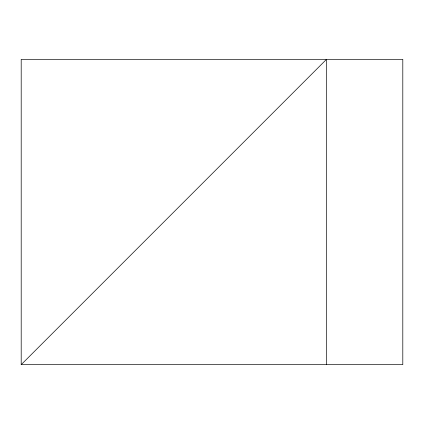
<?xml version="1.0" encoding="UTF-8"?>
<svg xmlns="http://www.w3.org/2000/svg" width="424" height="424" viewBox="0 0 424 424"><rect width="100%" height="100%" fill="white"/><g stroke="black" fill="none" stroke-linecap="round" stroke-linejoin="round"><path stroke-width="0.64" d="M21.2 364.64L402.8 364.64L402.8 59.36L21.2 59.36L21.2 364.64L326.48 59.36L326.48 364.64"/></g></svg>
